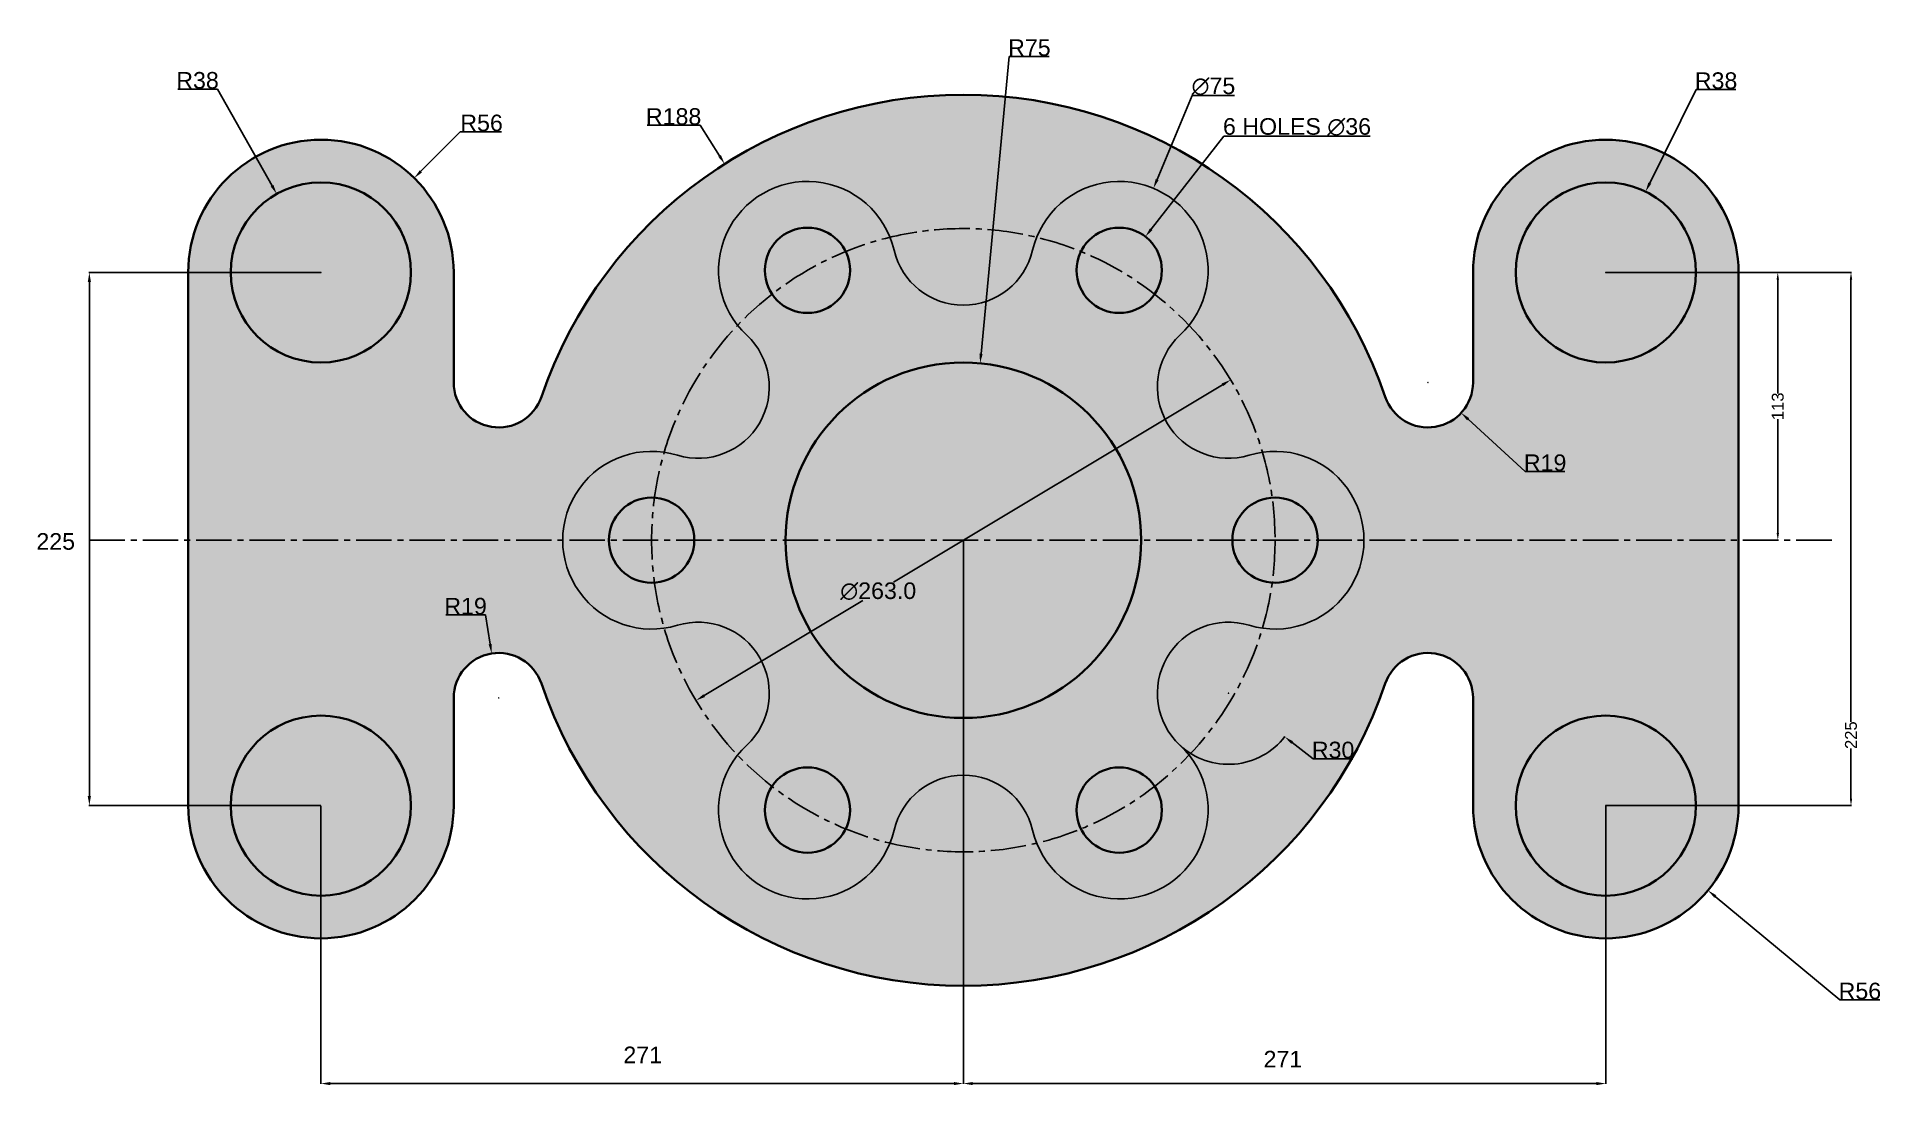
# Model space of a CAD drawing. Header units: millimetres. Extents: x 88 to 866, y 30 to 473.
import ezdxf

# ---------------------------------------------------------------- set-up
doc = ezdxf.new("R2010")
doc.units = ezdxf.units.MM
doc.header["$MEASUREMENT"] = 0
doc.linetypes.add('ACAD_ISO09W100', pattern=[45, 24, -3, 6, -3, 6, -3])
doc.linetypes.add('CENTER2', pattern=[1.125, 0.75, -0.125, 0.125, -0.125])
for name, color, linetype, lineweight in [('axial & center lines', 210, 'CENTER2', 25), ('dim', 170, 'Continuous', 30), ('gradient', 251, 'Continuous', 35), ('object', 251, 'Continuous', 35)]:
    doc.layers.add(name, color=color, linetype=linetype, lineweight=lineweight)
doc.styles.get("Standard").update_dxf_attribs({"font": 'arial.ttf'})
doc.dimstyles.new('kri', dxfattribs={"dimtxt": 7, "dimasz": 4, "dimexe": 0.18, "dimexo": 0.0625, "dimgap": 0.09, "dimtad": 1, "dimtoh": 1, "dimdec": 0, "dimzin": 0, "dimdsep": 46, "dimtxsty": 'Standard', "dimcen": 0.09, "dimadec": 0, "dimazin": 0, "dimtfac": 1, "dimtdec": 0, "dimtofl": 0, "dimtmove": 0, "dimatfit": 3, "dimfxl": 1, "dimtolj": 1, "dimtzin": 0, "dimarcsym": 0})
doc.dimstyles.new('krishna ex line', dxfattribs={"dimtxt": 7, "dimasz": 4, "dimexe": 0.18, "dimexo": 0.0625, "dimgap": 0.09, "dimtad": 0, "dimtih": 1, "dimtoh": 1, "dimdec": 1, "dimzin": 0, "dimdsep": 46, "dimtxsty": 'Standard', "dimcen": 0.09, "dimadec": 0, "dimazin": 0, "dimtfac": 1, "dimtdec": 1, "dimtmove": 0, "dimatfit": 2, "dimfxl": 5, "dimfxlon": 1, "dimtolj": 1, "dimtzin": 0, "dimarcsym": 0})
doc.dimstyles.get("Standard").update_dxf_attribs({"dimtxt": 5, "dimasz": 3, "dimexe": 0.18, "dimexo": 0.0625, "dimgap": 0.09, "dimtad": 0, "dimtoh": 1, "dimdec": 0, "dimzin": 0, "dimdsep": 46, "dimtxsty": 'Standard', "dimcen": 0.09, "dimadec": 0, "dimazin": 0, "dimtfac": 1, "dimtdec": 0, "dimtmove": 0, "dimatfit": 3, "dimfxl": 1, "dimtolj": 1, "dimtzin": 0, "dimarcsym": 0})

# ---------------------------------------------------------------- blocks, each defined once
blk = doc.blocks.new('*D1')
at = {"layer": 'Defpoints', "color": 0, "linetype": 'ACAD_ISO09W100', "ltscale": 0.3, "transparency": 16777216}
for p in [(591.92, 327.85), (366.39, 192.55)]:
    blk.add_point(p, dxfattribs=at)
at = {"layer": 'dim', "color": 0, "lineweight": -2, "ltscale": 0.3, "transparency": 16777216}
for p, q in [((588.49, 325.79), (449.67, 242.52)), ((369.82, 194.61), (436.81, 234.8))]:
    blk.add_line(p, q, dxfattribs=at)
at = {"layer": 'dim', "color": 0, "linetype": 'ACAD_ISO09W100', "ltscale": 0.3, "transparency": 16777216}
for points in [[(588.14, 326.36), (588.83, 325.22), (591.92, 327.85)], [(369.47, 195.18), (370.16, 194.04), (366.39, 192.55)]]:
    blk.add_solid(points, dxfattribs=at)
at = {"layer": 'dim', "color": 0, "linetype": 'ACAD_ISO09W100', "ltscale": 0.3, "transparency": 16777216, "insert": (443.24, 238.66), "char_height": 7, "attachment_point": 5}
blk.add_mtext('\\A1;∅263.0', dxfattribs=at)
blk = doc.blocks.new('*D2')
at = {"layer": 'Defpoints', "color": 0, "transparency": 16777216}
for p in [(750.15, 373.2), (853.6, 373.2), (750.15, 148.2)]:
    blk.add_point(p, dxfattribs=at)
at = {"layer": 'dim', "color": 0, "lineweight": -2, "transparency": 16777216}
for p, q in [((750.21, 373.2), (853.78, 373.2)), ((853.6, 370.2), (853.6, 183.62)), ((853.6, 151.2), (853.6, 172.27)), ((750.21, 148.2), (853.78, 148.2))]:
    blk.add_line(p, q, dxfattribs=at)
at = {"layer": 'dim', "color": 0, "transparency": 16777216}
for points in [[(853.1, 370.2), (854.1, 370.2), (853.6, 373.2)], [(853.1, 151.2), (854.1, 151.2), (853.6, 148.2)]]:
    blk.add_solid(points, dxfattribs=at)
at = {"layer": 'dim', "color": 0, "transparency": 16777216, "insert": (853.6, 177.94), "char_height": 5, "attachment_point": 5, "rotation": 90}
blk.add_mtext('\\A1;225', dxfattribs=at)
blk = doc.blocks.new('*D3')
at = {"layer": 'Defpoints', "color": 0, "transparency": 16777216}
for p in [(479.15, 260.2), (750.15, 148.2), (750.15, 30.92)]:
    blk.add_point(p, dxfattribs=at)
at = {"layer": 'dim', "color": 0, "lineweight": -2, "transparency": 16777216}
for p, q in [((479.15, 260.14), (479.15, 30.74)), ((750.15, 148.14), (750.15, 30.74)), ((483.15, 30.92), (746.15, 30.92))]:
    blk.add_line(p, q, dxfattribs=at)
at = {"layer": 'dim', "color": 0, "transparency": 16777216}
for points in [[(483.15, 31.59), (483.15, 30.25), (479.15, 30.92)], [(746.15, 31.59), (746.15, 30.25), (750.15, 30.92)]]:
    blk.add_solid(points, dxfattribs=at)
at = {"layer": 'dim', "color": 0, "lineweight": 15, "transparency": 16777216, "insert": (613.95, 41.23), "char_height": 7, "attachment_point": 5}
blk.add_mtext('\\A1;271', dxfattribs=at)
blk = doc.blocks.new('*D4')
at = {"layer": 'Defpoints', "color": 0, "transparency": 16777216}
for p in [(479.15, 260.2), (208.15, 148.2), (208.15, 30.92)]:
    blk.add_point(p, dxfattribs=at)
at = {"layer": 'dim', "color": 0, "lineweight": -2, "transparency": 16777216}
for p, q in [((479.15, 260.14), (479.15, 30.74)), ((208.15, 148.14), (208.15, 30.74)), ((475.15, 30.92), (212.15, 30.92))]:
    blk.add_line(p, q, dxfattribs=at)
at = {"layer": 'dim', "color": 0, "transparency": 16777216}
for points in [[(212.15, 31.59), (212.15, 30.25), (208.15, 30.92)], [(475.15, 31.59), (475.15, 30.25), (479.15, 30.92)]]:
    blk.add_solid(points, dxfattribs=at)
at = {"layer": 'dim', "color": 0, "lineweight": 15, "transparency": 16777216, "insert": (343.9, 43.02), "char_height": 7, "attachment_point": 5}
blk.add_mtext('\\A1;271', dxfattribs=at)
blk = doc.blocks.new('*D5')
at = {"layer": 'Defpoints', "color": 0, "transparency": 16777216}
for p in [(247.53, 413.02), (208.15, 373.2)]:
    blk.add_point(p, dxfattribs=at)
at = {"layer": 'dim', "color": 0, "lineweight": -2, "transparency": 16777216}
for p, q in [((266.86, 432.56), (250.34, 415.86)), ((284.28, 432.56), (266.86, 432.56)), ((208.15, 373.11), (208.15, 373.29)), ((208.06, 373.2), (208.24, 373.2))]:
    blk.add_line(p, q, dxfattribs=at)
at = {"layer": 'dim', "color": 0, "transparency": 16777216}
blk.add_solid([(249.87, 416.33), (250.81, 415.39), (247.53, 413.02)], dxfattribs=at)
at = {"layer": 'dim', "color": 0, "lineweight": 15, "transparency": 16777216, "insert": (275.92, 436.23), "char_height": 7, "attachment_point": 5}
blk.add_mtext('\\A1;R56', dxfattribs=at)
blk = doc.blocks.new('*D6')
at = {"layer": 'Defpoints', "color": 0, "transparency": 16777216}
for p in [(208.15, 373.2), (110.47, 148.2), (208.15, 148.2)]:
    blk.add_point(p, dxfattribs=at)
at = {"layer": 'dim', "color": 0, "lineweight": -2, "transparency": 16777216}
for p, q in [((208.09, 373.2), (110.29, 373.2)), ((110.47, 369.2), (110.47, 152.2)), ((208.09, 148.2), (110.29, 148.2))]:
    blk.add_line(p, q, dxfattribs=at)
at = {"layer": 'dim', "color": 0, "transparency": 16777216}
for points in [[(109.8, 369.2), (111.13, 369.2), (110.47, 373.2)], [(109.8, 152.2), (111.13, 152.2), (110.47, 148.2)]]:
    blk.add_solid(points, dxfattribs=at)
at = {"layer": 'dim', "color": 0, "lineweight": 15, "transparency": 16777216, "insert": (96.28, 259.63), "char_height": 7, "attachment_point": 5}
blk.add_mtext('\\A1;225', dxfattribs=at)
blk = doc.blocks.new('*D7')
at = {"layer": 'Defpoints', "color": 0, "transparency": 16777216}
for p in [(378.47, 418.97), (479.15, 260.2)]:
    blk.add_point(p, dxfattribs=at)
at = {"layer": 'dim', "color": 0, "lineweight": -2, "transparency": 16777216}
for p, q in [((345.84, 435.29), (368.11, 435.29)), ((368.11, 435.29), (376.32, 422.34)), ((479.06, 260.2), (479.24, 260.2)), ((479.15, 260.11), (479.15, 260.29))]:
    blk.add_line(p, q, dxfattribs=at)
at = {"layer": 'dim', "color": 0, "transparency": 16777216}
blk.add_solid([(376.89, 422.7), (375.76, 421.99), (378.47, 418.97)], dxfattribs=at)
at = {"layer": 'dim', "color": 0, "lineweight": 15, "transparency": 16777216, "insert": (356.93, 438.95), "char_height": 7, "attachment_point": 5}
blk.add_mtext('\\A1;R188', dxfattribs=at)
blk = doc.blocks.new('*D8')
at = {"layer": 'Defpoints', "color": 0, "transparency": 16777216}
for p in [(189.5, 406.31), (208.15, 373.2)]:
    blk.add_point(p, dxfattribs=at)
at = {"layer": 'dim', "color": 0, "lineweight": -2, "transparency": 16777216}
for p, q in [((147.73, 450.55), (164.56, 450.55)), ((164.56, 450.55), (187.53, 409.79)), ((208.15, 373.11), (208.15, 373.29)), ((208.06, 373.2), (208.24, 373.2))]:
    blk.add_line(p, q, dxfattribs=at)
at = {"layer": 'dim', "color": 0, "transparency": 16777216}
blk.add_solid([(188.11, 410.12), (186.95, 409.46), (189.5, 406.31)], dxfattribs=at)
at = {"layer": 'dim', "color": 0, "lineweight": 15, "transparency": 16777216, "insert": (156.1, 454.21), "char_height": 7, "attachment_point": 5}
blk.add_mtext('\\A1;R38', dxfattribs=at)
blk = doc.blocks.new('*D9')
at = {"layer": 'Defpoints', "color": 0, "transparency": 16777216}
for p in [(280.2, 212.39), (283.15, 193.62)]:
    blk.add_point(p, dxfattribs=at)
at = {"layer": 'dim', "color": 0, "lineweight": -2, "transparency": 16777216}
for p, q in [((260.8, 228.67), (277.63, 228.67)), ((277.63, 228.67), (279.58, 216.34)), ((283.06, 193.62), (283.24, 193.62)), ((283.15, 193.53), (283.15, 193.71))]:
    blk.add_line(p, q, dxfattribs=at)
at = {"layer": 'dim', "color": 0, "transparency": 16777216}
blk.add_solid([(280.23, 216.44), (278.92, 216.24), (280.2, 212.39)], dxfattribs=at)
at = {"layer": 'dim', "color": 0, "lineweight": 15, "transparency": 16777216, "insert": (269.17, 232.33), "char_height": 7, "attachment_point": 5}
blk.add_mtext('\\A1;R19', dxfattribs=at)
blk = doc.blocks.new('*D10')
at = {"layer": 'Defpoints', "color": 0, "transparency": 16777216}
for p in [(486.24, 334.86), (479.15, 260.2)]:
    blk.add_point(p, dxfattribs=at)
at = {"layer": 'dim', "color": 0, "lineweight": -2, "transparency": 16777216}
for p, q in [((498.53, 464.35), (486.62, 338.85)), ((515.4, 464.35), (498.53, 464.35)), ((479.06, 260.2), (479.24, 260.2)), ((479.15, 260.11), (479.15, 260.29))]:
    blk.add_line(p, q, dxfattribs=at)
at = {"layer": 'dim', "color": 0, "transparency": 16777216}
blk.add_solid([(485.95, 338.91), (487.28, 338.78), (486.24, 334.86)], dxfattribs=at)
at = {"layer": 'dim', "color": 0, "lineweight": 15, "transparency": 16777216, "insert": (507.01, 468), "char_height": 7, "attachment_point": 5}
blk.add_mtext('\\A1;R75', dxfattribs=at)
blk = doc.blocks.new('*D11')
at = {"layer": 'Defpoints', "color": 0, "transparency": 16777216}
for p in [(675.15, 326.78), (689.15, 313.93)]:
    blk.add_point(p, dxfattribs=at)
at = {"layer": 'dim', "color": 0, "lineweight": -2, "transparency": 16777216}
for p, q in [((675.06, 326.78), (675.24, 326.78)), ((675.15, 326.69), (675.15, 326.87)), ((716.11, 289.18), (692.1, 311.23)), ((732.94, 289.18), (716.11, 289.18))]:
    blk.add_line(p, q, dxfattribs=at)
at = {"layer": 'dim', "color": 0, "transparency": 16777216}
blk.add_solid([(692.55, 311.72), (691.64, 310.74), (689.15, 313.93)], dxfattribs=at)
at = {"layer": 'dim', "color": 0, "lineweight": 15, "transparency": 16777216, "insert": (724.57, 292.85), "char_height": 7, "attachment_point": 5}
blk.add_mtext('\\A1;R19', dxfattribs=at)
blk = doc.blocks.new('*D12')
at = {"layer": 'Defpoints', "color": 0, "transparency": 16777216}
for p in [(766.96, 407.28), (750.15, 373.2)]:
    blk.add_point(p, dxfattribs=at)
at = {"layer": 'dim', "color": 0, "lineweight": -2, "transparency": 16777216}
for p, q in [((788.22, 450.4), (768.73, 410.87)), ((805.05, 450.4), (788.22, 450.4)), ((750.15, 373.11), (750.15, 373.29)), ((750.06, 373.2), (750.24, 373.2))]:
    blk.add_line(p, q, dxfattribs=at)
at = {"layer": 'dim', "color": 0, "transparency": 16777216}
blk.add_solid([(768.13, 411.16), (769.32, 410.57), (766.96, 407.28)], dxfattribs=at)
at = {"layer": 'dim', "color": 0, "lineweight": 15, "transparency": 16777216, "insert": (796.68, 454.07), "char_height": 7, "attachment_point": 5}
blk.add_mtext('\\A1;R38', dxfattribs=at)
blk = doc.blocks.new('*D13')
at = {"layer": 'Defpoints', "color": 0, "transparency": 16777216}
for p in [(750.15, 148.2), (793.25, 112.44)]:
    blk.add_point(p, dxfattribs=at)
at = {"layer": 'dim', "color": 0, "lineweight": -2, "transparency": 16777216}
for p, q in [((750.06, 148.2), (750.24, 148.2)), ((750.15, 148.11), (750.15, 148.29)), ((848.9, 66.27), (796.33, 109.89)), ((865.72, 66.27), (848.9, 66.27))]:
    blk.add_line(p, q, dxfattribs=at)
at = {"layer": 'dim', "color": 0, "transparency": 16777216}
blk.add_solid([(796.76, 110.4), (795.9, 109.38), (793.25, 112.44)], dxfattribs=at)
at = {"layer": 'dim', "color": 0, "lineweight": 15, "transparency": 16777216, "insert": (857.35, 69.94), "char_height": 7, "attachment_point": 5}
blk.add_mtext('\\A1;R56', dxfattribs=at)
blk = doc.blocks.new('*D14')
at = {"layer": 'Defpoints', "color": 0, "transparency": 16777216}
for p in [(559.35, 408.69), (530.46, 339.48)]:
    blk.add_point(p, dxfattribs=at)
at = {"layer": 'dim', "color": 0, "lineweight": -2, "transparency": 16777216}
for p, q in [((575.7, 447.85), (560.89, 412.38)), ((593.48, 447.85), (575.7, 447.85)), ((544.81, 374.08), (544.99, 374.08)), ((544.9, 373.99), (544.9, 374.17))]:
    blk.add_line(p, q, dxfattribs=at)
at = {"layer": 'dim', "color": 0, "transparency": 16777216}
blk.add_solid([(560.27, 412.64), (561.5, 412.12), (559.35, 408.69)], dxfattribs=at)
at = {"layer": 'dim', "color": 0, "lineweight": 15, "transparency": 16777216, "insert": (584.63, 451.71), "char_height": 7, "attachment_point": 5}
blk.add_mtext('\\A1;∅75', dxfattribs=at)
blk = doc.blocks.new('*D15')
at = {"layer": 'Defpoints', "color": 0, "transparency": 16777216}
for p in [(555.96, 388.29), (533.85, 359.88)]:
    blk.add_point(p, dxfattribs=at)
at = {"layer": 'dim', "color": 0, "lineweight": -2, "transparency": 16777216}
for p, q in [((588.97, 430.7), (558.41, 391.44)), ((650.75, 430.7), (588.97, 430.7)), ((544.81, 374.08), (544.99, 374.08)), ((544.9, 373.99), (544.9, 374.17))]:
    blk.add_line(p, q, dxfattribs=at)
at = {"layer": 'dim', "color": 0, "transparency": 16777216}
blk.add_solid([(557.89, 391.85), (558.94, 391.03), (555.96, 388.29)], dxfattribs=at)
at = {"layer": 'dim', "color": 0, "lineweight": 15, "transparency": 16777216, "insert": (619.91, 434.56), "char_height": 7, "attachment_point": 5}
blk.add_mtext('\\A1;6 HOLES ∅36', dxfattribs=at)
blk = doc.blocks.new('*D16')
at = {"layer": 'Defpoints', "color": 0, "transparency": 16777216}
for p in [(591, 195.62), (614.71, 177.25)]:
    blk.add_point(p, dxfattribs=at)
at = {"layer": 'dim', "color": 0, "lineweight": -2, "transparency": 16777216}
for p, q in [((590.91, 195.62), (591.09, 195.62)), ((591, 195.53), (591, 195.71)), ((626.69, 167.96), (617.87, 174.79)), ((643.48, 167.96), (626.69, 167.96))]:
    blk.add_line(p, q, dxfattribs=at)
blk.add_arc((591, 195.62), 30, 227.04419, 322.56373, dxfattribs=at)
at = {"layer": 'dim', "color": 0, "transparency": 16777216}
blk.add_solid([(618.28, 175.32), (617.47, 174.27), (614.71, 177.25)], dxfattribs=at)
at = {"layer": 'dim', "color": 0, "lineweight": 15, "transparency": 16777216, "insert": (635.13, 171.63), "char_height": 7, "attachment_point": 5}
blk.add_mtext('\\A1;R30', dxfattribs=at)
blk = doc.blocks.new('*D17')
at = {"layer": 'Defpoints', "color": 0, "transparency": 16777216}
for p in [(750.15, 373.2), (813.3, 260.2), (822.72, 260.2)]:
    blk.add_point(p, dxfattribs=at)
at = {"layer": 'dim', "color": 0, "lineweight": -2, "transparency": 16777216}
for p, q in [((750.21, 373.2), (822.9, 373.2)), ((822.72, 370.2), (822.72, 322.08)), ((822.72, 263.2), (822.72, 311.32)), ((813.36, 260.2), (822.9, 260.2))]:
    blk.add_line(p, q, dxfattribs=at)
at = {"layer": 'dim', "color": 0, "transparency": 16777216}
for points in [[(822.22, 370.2), (823.22, 370.2), (822.72, 373.2)], [(822.22, 263.2), (823.22, 263.2), (822.72, 260.2)]]:
    blk.add_solid(points, dxfattribs=at)
at = {"layer": 'dim', "color": 0, "transparency": 16777216, "insert": (822.72, 316.7), "char_height": 5, "attachment_point": 5, "rotation": 90}
blk.add_mtext('\\A1;113', dxfattribs=at)

msp = doc.modelspace()

# ---------------------------------------------------------------- hatches: boundary and pattern name
at = {"layer": 'gradient', "linetype": 'CENTER2'}
h = msp.add_hatch(color=256, dxfattribs=at)
h.set_gradient(color1=(0, 255, 255), tint=1, name='CYLINDER')
h.paths.add_polyline_path([(301.14, 320.67, -0.848343), (264.15, 326.78), (264.15, 373.2, 1), (152.15, 373.2), (152.15, 148.2, 1), (264.15, 148.2), (264.15, 193.62, -0.848343), (301.14, 199.73, 0.716425), (657.16, 199.73, -0.848343), (694.15, 193.62), (694.15, 148.2, 1), (806.15, 148.2), (806.15, 373.2, 1), (694.15, 373.2), (694.15, 326.78, -0.848343), (657.16, 320.67, 0.716425)])
h.paths.add_polyline_path([(358.57, 296.08, 0.794365), (387.79, 346.69, -1.34957), (449.93, 382.57, 0.794365), (508.37, 382.57, -1.34957), (570.51, 346.69, 0.794365), (599.74, 296.08, -1.34957), (599.74, 224.32, 0.794365), (570.51, 173.71, -1.34957), (508.37, 137.83, 0.794365), (449.93, 137.83, -1.34957), (387.79, 173.71, 0.794365), (358.57, 224.32, -1.34957)], flags=16)
h.paths.add_polyline_path([(365.65, 260.2, -1), (329.65, 260.2, -1)], flags=0)
h.paths.add_polyline_path([(395.4, 374.08, -1), (431.4, 374.08, -1)], flags=0)
h.paths.add_polyline_path([(554.15, 260.2, -1), (404.15, 260.2, -1)], flags=0)
h.paths.add_polyline_path([(170.15, 373.2, -1), (246.15, 373.2, -1)], flags=16)
h.paths.add_polyline_path([(431.4, 146.32, -1), (395.4, 146.32, -1)], flags=0)
h.paths.add_polyline_path([(246.15, 148.2, -1), (170.15, 148.2, -1)], flags=16)
h.paths.add_polyline_path([(526.9, 374.08, -1), (562.9, 374.08, -1)], flags=0)
h.paths.add_polyline_path([(562.9, 146.32, -1), (526.9, 146.32, -1)], flags=0)
h.paths.add_polyline_path([(628.65, 260.2, -1), (592.65, 260.2, -1)], flags=0)
h.paths.add_polyline_path([(712.15, 373.2, -1), (788.15, 373.2, -1)], flags=16)
h.paths.add_polyline_path([(788.15, 148.2, -1), (712.15, 148.2, -1)], flags=16)
h = msp.add_hatch(color=256, dxfattribs=at)
h.set_gradient(color1=(0, 255, 255), tint=1, name='CYLINDER')
h.paths.add_polyline_path([(264.15, 326.78), (264.15, 373.2, 1), (152.15, 373.2), (152.15, 148.2, 1), (264.15, 148.2), (264.15, 193.62, -0.848343), (301.14, 199.73, 0.716425), (657.16, 199.73, -0.848343), (694.15, 193.62), (694.15, 148.2, 1), (806.15, 148.2), (806.15, 373.2, 1), (694.15, 373.2), (694.15, 326.78, -0.848343), (657.16, 320.67, 0.716425), (301.14, 320.67, -0.848343)])
h.paths.add_polyline_path([(170.15, 373.2, -1), (246.15, 373.2, -1)], flags=16)
h.paths.add_polyline_path([(358.57, 296.08, 0.794365), (387.79, 346.69, -1.34957), (449.93, 382.57, 0.794365), (508.37, 382.57, -1.34957), (570.51, 346.69, 0.794365), (599.74, 296.08, -1.34957), (599.74, 224.32, 0.794365), (570.51, 173.71, -1.34957), (508.37, 137.83, 0.794365), (449.93, 137.83, -1.34957), (387.79, 173.71, 0.794365), (358.57, 224.32, -1.34957)], flags=16)
h.paths.add_polyline_path([(246.15, 148.2, -1), (170.15, 148.2, -1)], flags=16)
h.paths.add_polyline_path([(365.65, 260.2, -1), (329.65, 260.2, -1)], flags=0)
h.paths.add_polyline_path([(554.15, 260.2, -1), (404.15, 260.2, -1)], flags=0)
h.paths.add_polyline_path([(395.4, 374.08, -1), (431.4, 374.08, -1)], flags=0)
h.paths.add_polyline_path([(431.4, 146.32, -1), (395.4, 146.32, -1)], flags=0)
h.paths.add_polyline_path([(526.9, 374.08, -1), (562.9, 374.08, -1)], flags=0)
h.paths.add_polyline_path([(562.9, 146.32, -1), (526.9, 146.32, -1)], flags=0)
h.paths.add_polyline_path([(628.65, 260.2, -1), (592.65, 260.2, -1)], flags=0)
h.paths.add_polyline_path([(712.15, 373.2, -1), (788.15, 373.2, -1)], flags=16)
h.paths.add_polyline_path([(788.15, 148.2, -1), (712.15, 148.2, -1)], flags=16)
h = msp.add_hatch(color=256, dxfattribs=at)
h.set_gradient(color1=(242, 103, 34), color2=(248, 246, 176), tint=1, name='SPHERICAL')
h.paths.add_polyline_path([(170.15, 373.2, 1), (246.15, 373.2, 1)])
h = msp.add_hatch(color=256, dxfattribs=at)
h.set_gradient(color1=(242, 103, 34), color2=(248, 246, 176), tint=1, name='SPHERICAL')
h.paths.add_polyline_path([(358.57, 296.08, 1.34957), (358.57, 224.32, -0.794365), (387.79, 173.71, 1.34957), (449.93, 137.83, -0.794365), (508.37, 137.83, 1.34957), (570.51, 173.71, -0.794365), (599.74, 224.32, 1.34957), (599.74, 296.08, -0.794365), (570.51, 346.69, 1.34957), (508.37, 382.57, -0.794365), (449.93, 382.57, 1.34957), (387.79, 346.69, -0.794365)])
h.paths.add_polyline_path([(554.15, 260.2, -1), (404.15, 260.2, -1)], flags=16)
h.paths.add_polyline_path([(395.4, 374.08, -1), (431.4, 374.08, -1)], flags=16)
h.paths.add_polyline_path([(365.65, 260.2, -1), (329.65, 260.2, -1)], flags=16)
h.paths.add_polyline_path([(526.9, 374.08, -1), (562.9, 374.08, -1)], flags=16)
h.paths.add_polyline_path([(431.4, 146.32, -1), (395.4, 146.32, -1)], flags=16)
h.paths.add_polyline_path([(628.65, 260.2, -1), (592.65, 260.2, -1)], flags=16)
h.paths.add_polyline_path([(562.9, 146.32, -1), (526.9, 146.32, -1)], flags=16)
h = msp.add_hatch(color=256, dxfattribs=at)
h.set_gradient(color1=(242, 103, 34), color2=(248, 246, 176), tint=1, name='SPHERICAL')
h.paths.add_polyline_path([(788.15, 373.2, 1), (712.15, 373.2, 1)])
h = msp.add_hatch(color=256, dxfattribs=at)
h.set_gradient(color1=(242, 103, 34), color2=(248, 246, 176), tint=1, name='SPHERICAL')
h.paths.add_polyline_path([(170.15, 148.2, 1), (246.15, 148.2, 1)])
h = msp.add_hatch(color=256, dxfattribs=at)
h.set_gradient(color1=(242, 103, 34), color2=(248, 246, 176), tint=1, name='SPHERICAL')
h.paths.add_polyline_path([(788.15, 148.2, 1), (712.15, 148.2, 1)])

# ---------------------------------------------------------------- linework, layer by layer
msp.add_lwpolyline([(599.74, 224.32, 0.794365), (570.51, 173.71, -1.34957), (508.37, 137.83, 0.794365), (449.93, 137.83, -1.34957), (387.79, 173.71, 0.794365), (358.57, 224.32, -1.34957), (358.57, 296.08, 0.794365), (387.79, 346.69, -1.34957), (449.93, 382.57, 0.794365), (508.37, 382.57, -1.34957), (570.51, 346.69, 0.794365), (599.74, 296.08, -1.34957)], format="xyb", close=True)
at = {"layer": 'axial & center lines', "ltscale": 20}
msp.add_line((110.47, 260.2), (847.84, 260.2), dxfattribs=at)
msp.add_circle((479.15, 260.2), 131.5, dxfattribs=at)
at = {"layer": 'object'}
msp.add_lwpolyline([(301.14, 199.73, 0.716425), (657.16, 199.73, -0.848343), (694.15, 193.62), (694.15, 148.2, 1), (806.15, 148.2), (806.15, 373.2, 1), (694.15, 373.2), (694.15, 326.78, -0.848343), (657.16, 320.67, 0.716425), (301.14, 320.67, -0.848343), (264.15, 326.78), (264.15, 373.2, 1), (152.15, 373.2), (152.15, 148.2, 1), (264.15, 148.2), (264.15, 193.62, -0.848343)], format="xyb", close=True, dxfattribs=at)
for centre, radius in [((208.15, 373.2), 38), ((750.15, 373.2), 38), ((413.4, 374.08), 18), ((544.9, 374.08), 18), ((479.15, 260.2), 75), ((347.65, 260.2), 18), ((610.65, 260.2), 18), ((208.15, 148.2), 38), ((750.15, 148.2), 38), ((413.4, 146.32), 18), ((544.9, 146.32), 18)]:
    msp.add_circle(centre, radius, dxfattribs=at)

# ---------------------------------------------------------------- dimensions: what is measured, and where the dimension line sits
at = {"layer": 'dim', "lineweight": 15}
for center, mpoint, picture, middle in [((479.15, 260.2), (486.24, 334.86), '*D10', (507.01, 464.35)), ((208.15, 373.2), (189.5, 406.31), '*D8', (156.1, 450.55)), ((750.15, 373.2), (766.96, 407.28), '*D12', (796.68, 450.4)), ((479.15, 260.2), (378.47, 418.97), '*D7', (356.93, 435.29)), ((208.15, 373.2), (247.53, 413.02), '*D5', (275.92, 432.56)), ((675.15, 326.78), (689.15, 313.93), '*D11', (724.57, 289.18)), ((283.15, 193.62), (280.2, 212.39), '*D9', (269.17, 228.67)), ((750.15, 148.2), (793.25, 112.44), '*D13', (857.35, 66.27))]:
    dim = msp.add_radius_dim(center=center, mpoint=mpoint, dimstyle='kri', dxfattribs=at)
    dim.commit()
    dim.dimension.update_dxf_attribs({"geometry": picture, "text_midpoint": middle, "dimtype": 164})
dim = msp.add_diameter_dim_2p(p1=(530.46, 339.48), p2=(559.35, 408.69), dimstyle='kri', dxfattribs=at)
dim.commit()
dim.dimension.update_dxf_attribs({"geometry": '*D14', "text_midpoint": (584.63, 447.85), "dimtype": 163})
dim = msp.add_diameter_dim_2p(p1=(533.85, 359.88), p2=(555.96, 388.29), text='6 HOLES <>', dimstyle='kri', dxfattribs=at)
dim.commit()
dim.dimension.update_dxf_attribs({"geometry": '*D15', "text_midpoint": (619.91, 430.7), "dimtype": 163})
dim = msp.add_linear_dim(base=(110.47, 148.2), p1=(208.15, 373.2), p2=(208.15, 148.2), angle=90, dimstyle='kri', override={"dimtmove": 2}, dxfattribs=at)
dim.commit()
dim.dimension.update_dxf_attribs({"geometry": '*D6', "text_midpoint": (96.28, 259.63), "dimtype": 160})
at = {"layer": 'dim'}
dim = msp.add_linear_dim(base=(853.6, 373.2), p1=(750.15, 148.2), p2=(750.15, 373.2), angle=90, dimstyle='Standard', override={"dimtmove": 2}, dxfattribs=at)
dim.commit()
dim.dimension.update_dxf_attribs({"geometry": '*D2', "text_midpoint": (853.6, 177.94), "dimtype": 160})
dim = msp.add_linear_dim(base=(822.72, 260.2), p1=(750.15, 373.2), p2=(813.3, 260.2), angle=90, dimstyle='Standard', override={"dimtmove": 1}, dxfattribs=at)
dim.commit()
dim.dimension.update_dxf_attribs({"geometry": '*D17', "text_midpoint": (822.72, 316.7)})
at = {"layer": 'dim', "linetype": 'ACAD_ISO09W100', "ltscale": 0.3}
dim = msp.add_diameter_dim_2p(p1=(591.92, 327.85), p2=(366.39, 192.55), dimstyle='krishna ex line', dxfattribs=at)
dim.commit()
dim.dimension.update_dxf_attribs({"geometry": '*D1', "text_midpoint": (443.24, 238.66), "dimtype": 163})
at = {"layer": 'dim', "lineweight": 15}
for base, p2, picture, middle in [((208.15, 30.92), (208.15, 148.2), '*D4', (343.9, 43.02)), ((750.15, 30.92), (750.15, 148.2), '*D3', (613.95, 41.23))]:
    dim = msp.add_linear_dim(base=base, p1=(479.15, 260.2), p2=p2, dimstyle='kri', override={"dimtmove": 2}, dxfattribs=at)
    dim.commit()
    dim.dimension.update_dxf_attribs({"geometry": picture, "text_midpoint": middle, "dimtype": 160})
dim = msp.add_radius_dim(center=(591, 195.62), mpoint=(614.71, 177.25), dimstyle='kri', dxfattribs=at)
dim.commit()
dim.dimension.update_dxf_attribs({"geometry": '*D16', "text_midpoint": (635.13, 171.63)})

doc.saveas('drawing.dxf')
